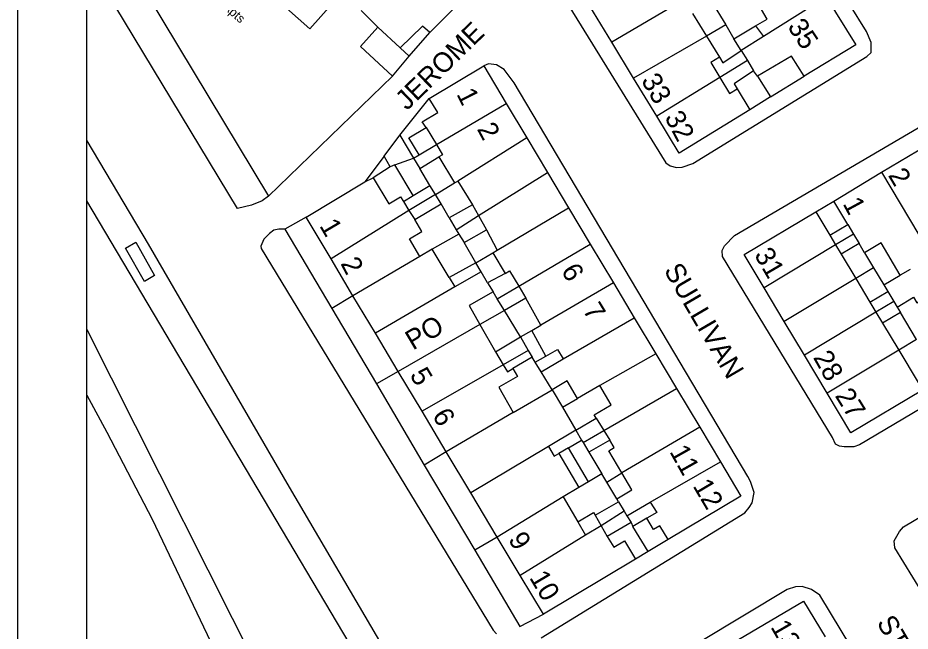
# Model space of a CAD drawing. Extents: x 313394 to 313988, y 234637 to 235057.
# Drawn here: x 313393.6 to 313484, y 234779.2 to 234841.2 of the extents above; entities that cross this region are included whole.
import ezdxf

# ---------------------------------------------------------------- set-up
doc = ezdxf.new("R2010")
doc.units = 0
for name, color, linetype in [('OSi_BASEMAP', 7, 'Continuous'), ('SMO_PAPER_MARGINS', 7, 'Continuous'), ('SMO_TITLE', 7, 'Continuous')]:
    doc.layers.add(name, color=color, linetype=linetype)

msp = doc.modelspace()

# ---------------------------------------------------------------- linework, layer by layer
at = {"layer": 'OSi_BASEMAP'}
for points in [[(313449.11, 234846.403), (313448.615, 234845.917), (313448.361, 234845.314), (313448.248, 234844.693), (313448.353, 234844.194), (313459.22, 234826.583), (313459.643, 234826.267), (313460.285, 234826.094), (313460.885, 234826.14), (313461.942, 234826.491), (313479.573, 234837.339), (313480.009, 234837.723), (313480.024, 234838.264), (313480.019, 234838.744), (313479.547, 234839.859), (313469.21, 234856.496), (313474.736, 234859.914), (313477.082, 234859.359), (313477.802, 234859.366), (313478.442, 234859.473), (313479.498, 234859.864), (313502.062, 234881.126)], [(313466.159, 234819.213), (313542.692, 234864.086), (313543.332, 234864.093), (313543.755, 234863.978), (313558.106, 234859.286), (313558.751, 234858.853), (313559.297, 234858.339), (313559.722, 234857.783), (313564.377, 234850.749), (313564.486, 234849.93), (313564.39, 234849.529), (313564.117, 234848.884), (313563.404, 234848.159), (313478.824, 234798.04), (313478.246, 234797.853), (313477.266, 234797.823), (313476.805, 234797.898), (313476.403, 234798.094), (313476.096, 234798.771), (313464.961, 234817.1), (313464.935, 234817.7), (313465.15, 234818.162), (313466.159, 234819.213)], [(313426.528, 234843.904), (313428.282, 234845.872), (313413.27, 234859.251), (313408.149, 234853.502), (313412.489, 234849.635), (313411.85, 234848.918), (313413.39, 234847.546), (313414.029, 234848.263), (313423.161, 234840.125), (313426.528, 234843.904)], [(313400.607, 234853.618), (313402.88, 234849.88), (313403.536, 234850.287), (313404.39, 234848.954), (313403.714, 234848.548), (313418.984, 234823.201)], [(313400.607, 234853.618), (313402.88, 234849.88), (313403.536, 234850.287), (313404.39, 234848.954), (313403.714, 234848.548), (313418.984, 234823.201)], [(313418.984, 234823.201), (313418.349, 234822.734), (313417.253, 234822.282), (313415.856, 234821.968), (313400.607, 234847.227)], [(313468.298, 234840.421), (313469.491, 234841.114), (313467.249, 234844.96)], [(313435.326, 234839.751), (313440.318, 234844.742)], [(313435.326, 234839.751), (313440.318, 234844.742)], [(313475.461, 234843.377), (313469.099, 234839.368)], [(313475.461, 234843.377), (313478.441, 234838.507), (313473.232, 234835.357)], [(313453.739, 234838.782), (313451.16, 234843.025)], [(313460.351, 234842.653), (313453.739, 234838.782)], [(313463.831, 234842.896), (313465.296, 234840.55)], [(313428.376, 234841.999), (313430.066, 234840.307)], [(313461.903, 234841.695), (313463.328, 234839.393)], [(313465.296, 234840.55), (313463.328, 234839.393)], [(313465.296, 234840.55), (313466.091, 234839.138)], [(313430.066, 234840.307), (313428.312, 234838.339), (313431.552, 234835.328)], [(313430.066, 234840.307), (313432.303, 234838.224)], [(313430.066, 234840.307), (313432.303, 234838.224)], [(313435.326, 234839.751), (313434.592, 234840.419), (313432.303, 234838.224)], [(313435.326, 234839.751), (313434.592, 234840.419), (313432.303, 234838.224)], [(313433.218, 234837.379), (313435.326, 234839.751)], [(313433.218, 234837.379), (313435.326, 234839.751)], [(313466.091, 234839.138), (313468.298, 234840.421)], [(313468.298, 234840.421), (313469.099, 234839.368)], [(313483.272, 234789.744), (313567.474, 234839.679), (313568.053, 234839.785), (313568.654, 234839.671), (313569.16, 234839.156), (313569.566, 234838.58), (313572.142, 234833.306), (313572.716, 234831.951), (313575.177, 234824.315), (313575.456, 234822.517), (313576.046, 234819.683), (313576.181, 234818.224), (313576.128, 234817.583), (313575.853, 234817.1), (313575.24, 234816.413), (313495.115, 234768.822), (313494.634, 234768.817), (313493.749, 234769.327), (313493.344, 234769.803), (313482.394, 234787.634), (313482.347, 234788.334), (313482.877, 234789.279), (313483.272, 234789.744)], [(313455.95, 234835.143), (313453.739, 234838.782)], [(313463.328, 234839.393), (313455.95, 234835.143)], [(313463.328, 234839.393), (313464.643, 234837.262)], [(313466.843, 234837.944), (313466.091, 234839.138)], [(313469.099, 234839.368), (313466.843, 234837.944)], [(313469.099, 234839.368), (313466.843, 234837.944)], [(313432.303, 234838.224), (313433.218, 234837.379)], [(313432.303, 234838.224), (313433.218, 234837.379)], [(313464.643, 234837.262), (313464.987, 234836.705), (313466.843, 234837.944)], [(313466.843, 234837.944), (313467.479, 234836.935)], [(313466.843, 234837.944), (313467.479, 234836.935)], [(313431.552, 234835.328), (313433.218, 234837.379)], [(313431.552, 234835.328), (313433.218, 234837.379)], [(313464.643, 234837.262), (313463.783, 234836.744), (313464.697, 234835.221)], [(313467.479, 234836.935), (313464.697, 234835.221)], [(313467.479, 234836.935), (313464.697, 234835.221)], [(313467.479, 234836.935), (313468.085, 234835.898)], [(313467.479, 234836.935), (313468.085, 234835.898)], [(313473.232, 234835.357), (313471.951, 234837.379), (313468.491, 234835.357)], [(313435.269, 234833.097), (313440.783, 234836.394)], [(313435.269, 234833.097), (313440.783, 234836.394)], [(313446.579, 234778.515), (313467.233, 234791.176), (313467.667, 234791.699), (313467.942, 234792.184), (313468.152, 234793.227), (313467.78, 234794.343), (313467.514, 234794.84), (313443.851, 234834.664), (313442.857, 234836.034), (313442.071, 234836.506), (313441.27, 234836.598), (313440.783, 234836.394)], [(313440.783, 234836.394), (313443.057, 234832.59)], [(313440.783, 234836.394), (313443.057, 234832.59)], [(313418.984, 234823.201), (313431.552, 234835.328)], [(313418.984, 234823.201), (313431.552, 234835.328)], [(313458.298, 234831.281), (313455.95, 234835.143)], [(313464.697, 234835.221), (313458.298, 234831.281)], [(313464.697, 234835.221), (313465.672, 234833.595), (313466.427, 234834.078)], [(313468.085, 234835.898), (313466.139, 234834.557), (313466.427, 234834.078)], [(313468.491, 234835.357), (313468.085, 234835.898)], [(313468.491, 234835.357), (313469.813, 234833.253)], [(313469.813, 234833.253), (313473.232, 234835.357)], [(313466.427, 234834.078), (313467.707, 234831.953)], [(313469.813, 234833.253), (313467.707, 234831.953)], [(313432.276, 234829.377), (313435.269, 234833.097)], [(313432.276, 234829.377), (313435.269, 234833.097)], [(313434.95, 234830.163), (313434.56, 234830.715), (313436.132, 234831.655), (313435.269, 234833.097)], [(313435.999, 234828.424), (313443.057, 234832.59)], [(313435.999, 234828.424), (313443.057, 234832.59)], [(313443.057, 234832.59), (313445.132, 234829.121)], [(313443.057, 234832.59), (313445.132, 234829.121)], [(313467.707, 234831.953), (313460.57, 234827.537), (313458.298, 234831.281)], [(313434.243, 234827.389), (313433.207, 234829.121), (313434.95, 234830.163)], [(313434.95, 234830.163), (313435.999, 234828.424)], [(313400.607, 234828.804), (313406.811, 234818.332), (313421.072, 234793.774), (313456.432, 234733.567), (313480.486, 234694.625), (313499.518, 234663.458), (313510.892, 234644.259)], [(313430.689, 234827.236), (313432.276, 234829.377)], [(313430.689, 234827.236), (313432.276, 234829.377)], [(313432.276, 234829.377), (313433.674, 234827.045)], [(313445.132, 234829.121), (313438.162, 234824.717)], [(313445.132, 234829.121), (313438.162, 234824.717)], [(313445.132, 234829.121), (313447.241, 234825.593)], [(313445.132, 234829.121), (313447.241, 234825.593)], [(313434.243, 234827.389), (313435.999, 234828.424)], [(313434.243, 234827.389), (313435.999, 234828.424)], [(313435.999, 234828.424), (313436.619, 234827.398), (313436.246, 234827.173)], [(313481.069, 234825.615), (313485.611, 234828.336)], [(313430.689, 234827.236), (313428.753, 234824.641)], [(313430.689, 234827.236), (313428.753, 234824.641)], [(313431.322, 234826.177), (313430.689, 234827.236)], [(313431.763, 234826.386), (313433.674, 234827.045)], [(313431.763, 234826.386), (313433.674, 234827.045)], [(313433.674, 234827.045), (313434.243, 234827.389)], [(313433.674, 234827.045), (313434.302, 234825.997)], [(313433.674, 234827.045), (313434.302, 234825.997)], [(313434.302, 234825.997), (313436.246, 234827.173)], [(313436.246, 234827.173), (313437.836, 234824.544)], [(313431.322, 234826.177), (313429.568, 234825.059)], [(313431.763, 234826.386), (313431.322, 234826.177)], [(313433.65, 234823.265), (313431.763, 234826.386)], [(313435.337, 234824.285), (313434.302, 234825.997)], [(313440.243, 234821.232), (313447.241, 234825.593)], [(313440.243, 234821.232), (313447.241, 234825.593)], [(313447.241, 234825.593), (313449.375, 234822.023)], [(313447.241, 234825.593), (313449.375, 234822.023)], [(313476.216, 234822.708), (313481.069, 234825.615)], [(313476.216, 234822.708), (313481.069, 234825.615)], [(313481.069, 234825.615), (313484.847, 234819.286)], [(313481.069, 234825.615), (313484.847, 234819.286)], [(313422.789, 234821.075), (313428.753, 234824.641)], [(313428.753, 234824.641), (313429.568, 234825.059)], [(313429.568, 234825.059), (313431.166, 234822.416), (313432.364, 234823.14), (313432.653, 234822.662)], [(313433.65, 234823.265), (313435.337, 234824.285)], [(313435.887, 234823.385), (313435.337, 234824.285)], [(313435.887, 234823.385), (313437.836, 234824.544)], [(313437.836, 234824.544), (313438.162, 234824.717)], [(313438.162, 234824.717), (313439.638, 234822.316)], [(313432.653, 234822.662), (313433.65, 234823.265)], [(313435.887, 234823.385), (313433.207, 234821.745)], [(313435.887, 234823.385), (313433.207, 234821.745)], [(313436.463, 234822.418), (313435.887, 234823.385)], [(313444.489, 234748.806), (313400.607, 234822.733)], [(313444.489, 234748.806), (313400.607, 234822.733)], [(313432.653, 234822.662), (313433.207, 234821.745)], [(313433.794, 234820.847), (313436.463, 234822.418)], [(313437.271, 234821.011), (313436.463, 234822.418)], [(313474.403, 234821.623), (313476.216, 234822.708)], [(313474.403, 234821.623), (313476.216, 234822.708)], [(313477.641, 234820.329), (313476.216, 234822.708)], [(313433.207, 234821.745), (313425.318, 234816.845)], [(313433.207, 234821.745), (313425.318, 234816.845)], [(313433.207, 234821.745), (313433.794, 234820.847)], [(313439.638, 234822.316), (313437.271, 234821.011)], [(313439.638, 234822.316), (313440.243, 234821.232)], [(313442.146, 234817.737), (313449.375, 234822.023)], [(313442.146, 234817.737), (313449.375, 234822.023)], [(313449.375, 234822.023), (313451.567, 234818.357)], [(313449.375, 234822.023), (313451.567, 234818.357)], [(313469.166, 234813.94), (313467.162, 234817.286), (313474.403, 234821.623)], [(313469.166, 234813.94), (313467.162, 234817.286), (313474.403, 234821.623)], [(313474.403, 234821.623), (313475.828, 234819.241)], [(313422.789, 234821.075), (313420.639, 234819.877)], [(313425.318, 234816.845), (313422.789, 234821.075)], [(313434.32, 234817.088), (313433.256, 234818.897), (313434.508, 234819.634), (313433.794, 234820.847)], [(313437.271, 234821.011), (313437.974, 234819.808)], [(313437.974, 234819.808), (313440.243, 234821.232)], [(313437.974, 234819.808), (313440.243, 234821.232)], [(313440.243, 234821.232), (313441.048, 234819.79)], [(313420.639, 234819.877), (313420.019, 234819.871), (313419.54, 234819.746), (313419.103, 234819.441), (313418.509, 234818.855), (313418.217, 234818.151), (313418.259, 234817.892), (313441.75, 234779.286), (313442.056, 234778.909)], [(313420.639, 234819.877), (313425.393, 234811.838)], [(313420.639, 234819.877), (313425.393, 234811.838)], [(313437.974, 234819.808), (313438.247, 234819.354)], [(313438.792, 234818.527), (313441.048, 234819.79)], [(313441.048, 234819.79), (313442.146, 234817.737)], [(313475.828, 234819.241), (313477.641, 234820.329)], [(313477.641, 234820.329), (313478.22, 234819.362)], [(313477.641, 234820.329), (313478.22, 234819.362)], [(313438.247, 234819.354), (313435.572, 234817.825)], [(313438.247, 234819.354), (313438.792, 234818.527)], [(313475.828, 234819.241), (313476.409, 234818.276)], [(313478.22, 234819.362), (313476.409, 234818.276)], [(313478.22, 234819.362), (313476.409, 234818.276)], [(313478.22, 234819.362), (313478.791, 234818.409)], [(313478.22, 234819.362), (313478.791, 234818.409)], [(313407.436, 234815.191), (313406.431, 234814.559), (313404.512, 234817.946), (313405.542, 234818.531)], [(313405.542, 234818.531), (313407.436, 234815.191)], [(313439.98, 234816.442), (313438.792, 234818.527)], [(313444.318, 234814.094), (313451.567, 234818.357)], [(313444.318, 234814.094), (313451.567, 234818.357)], [(313451.567, 234818.357), (313453.912, 234814.434)], [(313451.567, 234818.357), (313453.912, 234814.434)], [(313476.409, 234818.276), (313469.166, 234813.94)], [(313476.409, 234818.276), (313469.166, 234813.94)], [(313476.409, 234818.276), (313476.978, 234817.323)], [(313478.791, 234818.409), (313476.978, 234817.323)], [(313479.344, 234817.485), (313478.791, 234818.409)], [(313482.958, 234815.219), (313481.006, 234818.48), (313479.344, 234817.485)], [(313434.32, 234817.088), (313427.539, 234813.131)], [(313434.32, 234817.088), (313427.539, 234813.131)], [(313435.572, 234817.825), (313434.32, 234817.088)], [(313437.288, 234814.959), (313435.572, 234817.825)], [(313439.98, 234816.442), (313441.696, 234817.468)], [(313441.696, 234817.468), (313442.146, 234817.737)], [(313441.696, 234817.468), (313442.949, 234815.372)], [(313476.978, 234817.323), (313478.447, 234814.871)], [(313479.344, 234817.485), (313480.26, 234815.956)], [(313427.539, 234813.131), (313425.318, 234816.845)], [(313439.98, 234816.442), (313437.288, 234814.959)], [(313440.528, 234815.561), (313439.98, 234816.442)], [(313440.528, 234815.561), (313437.864, 234814.023)], [(313440.528, 234815.561), (313437.864, 234814.023)], [(313441.175, 234814.448), (313440.528, 234815.561)], [(313442.949, 234815.372), (313441.175, 234814.448)], [(313442.949, 234815.372), (313443.399, 234815.641), (313444.318, 234814.094)], [(313480.26, 234815.956), (313478.447, 234814.871)], [(313480.26, 234815.956), (313481.297, 234814.224)], [(313481.297, 234814.224), (313482.958, 234815.219)], [(313483.971, 234815.793), (313482.958, 234815.219)], [(313437.288, 234814.959), (313437.864, 234814.023)], [(313441.175, 234814.448), (313441.723, 234813.525)], [(313441.175, 234814.448), (313441.723, 234813.525)], [(313453.912, 234814.434), (313446.573, 234810.166)], [(313453.912, 234814.434), (313446.573, 234810.166)], [(313453.912, 234814.434), (313456.027, 234810.897)], [(313453.912, 234814.434), (313456.027, 234810.897)], [(313478.447, 234814.871), (313471.206, 234810.534)], [(313478.447, 234814.871), (313471.206, 234810.534)], [(313478.447, 234814.871), (313479.879, 234812.48)], [(313481.297, 234814.224), (313481.692, 234813.565)], [(313437.864, 234814.023), (313429.804, 234809.342)], [(313437.864, 234814.023), (313429.804, 234809.342)], [(313441.723, 234813.525), (313439.297, 234812.149), (313440.398, 234810.208)], [(313442.129, 234812.808), (313441.723, 234813.525)], [(313442.129, 234812.808), (313444.318, 234814.094)], [(313442.129, 234812.808), (313444.318, 234814.094)], [(313444.318, 234814.094), (313445.038, 234812.881)], [(313471.206, 234810.534), (313469.166, 234813.94)], [(313471.206, 234810.534), (313469.166, 234813.94)], [(313479.879, 234812.48), (313481.692, 234813.565)], [(313481.692, 234813.565), (313482.308, 234812.537)], [(313427.539, 234813.131), (313425.393, 234811.838)], [(313429.804, 234809.342), (313427.539, 234813.131)], [(313442.876, 234811.65), (313442.129, 234812.808)], [(313445.038, 234812.881), (313442.876, 234811.65)], [(313446.573, 234810.166), (313445.038, 234812.881)], [(313479.879, 234812.48), (313480.495, 234811.451)], [(313482.308, 234812.537), (313480.495, 234811.451)], [(313482.308, 234812.537), (313480.495, 234811.451)], [(313482.308, 234812.537), (313482.644, 234811.974)], [(313482.644, 234811.974), (313484.306, 234812.969), (313484.636, 234812.418), (313485.637, 234813.018)], [(313425.393, 234811.838), (313429.908, 234804.205)], [(313425.393, 234811.838), (313429.908, 234804.205)], [(313442.876, 234811.65), (313440.398, 234810.208)], [(313444.505, 234808.966), (313442.876, 234811.65)], [(313482.644, 234811.974), (313482.975, 234811.423)], [(313482.644, 234811.974), (313482.975, 234811.423)], [(313448.835, 234806.743), (313456.027, 234810.897)], [(313448.835, 234806.743), (313456.027, 234810.897)], [(313456.027, 234810.897), (313458.205, 234807.255)], [(313456.027, 234810.897), (313458.205, 234807.255)], [(313480.495, 234811.451), (313473.254, 234807.114)], [(313480.495, 234811.451), (313473.254, 234807.114)], [(313480.495, 234811.451), (313481.162, 234810.337)], [(313482.975, 234811.423), (313481.162, 234810.337)], [(313484.605, 234808.7), (313482.975, 234811.423)], [(313400.607, 234809.708), (313420.193, 234770.778), (313421.122, 234768.677), (313424.283, 234761.035), (313427.296, 234752.939), (313427.884, 234750.831), (313428.282, 234748.998), (313428.582, 234747.146), (313428.782, 234745.281), (313429.264, 234743.145), (313429.291, 234742.486)], [(313440.398, 234810.208), (313432.127, 234805.458)], [(313440.398, 234810.208), (313432.127, 234805.458)], [(313440.398, 234810.208), (313441.967, 234807.45)], [(313445.633, 234809.597), (313446.573, 234810.166)], [(313473.254, 234807.114), (313471.206, 234810.534)], [(313473.254, 234807.114), (313471.206, 234810.534)], [(313481.162, 234810.337), (313482.793, 234807.614)], [(313432.127, 234805.458), (313429.804, 234809.342)], [(313441.967, 234807.45), (313444.505, 234808.966)], [(313444.505, 234808.966), (313445.633, 234809.597)], [(313444.505, 234808.966), (313445.288, 234807.59)], [(313447.077, 234807.023), (313445.633, 234809.597)], [(313484.605, 234808.7), (313482.793, 234807.614)], [(313441.967, 234807.45), (313442.749, 234806.144)], [(313445.288, 234807.59), (313442.749, 234806.144)], [(313445.288, 234807.59), (313442.749, 234806.144)], [(313445.288, 234807.59), (313445.685, 234806.895)], [(313445.977, 234806.412), (313447.077, 234807.023)], [(313447.077, 234807.023), (313448.265, 234807.703), (313448.835, 234806.743)], [(313458.205, 234807.255), (313452.523, 234804.059)], [(313458.205, 234807.255), (313452.523, 234804.059)], [(313458.205, 234807.255), (313460.296, 234803.757)], [(313458.205, 234807.255), (313460.296, 234803.757)], [(313475.552, 234803.278), (313473.254, 234807.114)], [(313475.552, 234803.278), (313473.254, 234807.114)], [(313482.793, 234807.614), (313475.552, 234803.278)], [(313482.793, 234807.614), (313475.552, 234803.278)], [(313482.793, 234807.614), (313484.756, 234804.336)], [(313442.749, 234806.144), (313434.53, 234801.439)], [(313442.749, 234806.144), (313434.53, 234801.439)], [(313442.749, 234806.144), (313443.171, 234805.441), (313443.728, 234805.775)], [(313445.685, 234806.895), (313443.728, 234805.775)], [(313445.977, 234806.412), (313445.685, 234806.895)], [(313446.582, 234805.444), (313445.977, 234806.412)], [(313446.582, 234805.444), (313448.835, 234806.743)], [(313446.582, 234805.444), (313448.835, 234806.743)], [(313432.127, 234805.458), (313429.908, 234804.205)], [(313434.53, 234801.439), (313432.127, 234805.458)], [(313443.728, 234805.775), (313444.195, 234804.952), (313442.298, 234803.877), (313443.764, 234801.299)], [(313447.696, 234803.596), (313446.582, 234805.444)], [(313450.288, 234802.744), (313449.243, 234804.521), (313447.696, 234803.596)], [(313429.908, 234804.205), (313434.761, 234795.989)], [(313429.908, 234804.205), (313434.761, 234795.989)], [(313443.764, 234801.299), (313447.696, 234803.596)], [(313447.696, 234803.596), (313448.74, 234801.85)], [(313452.523, 234804.059), (313450.288, 234802.744)], [(313452.174, 234800.724), (313451.966, 234801.078), (313453.682, 234802.089), (313452.523, 234804.059)], [(313452.934, 234799.494), (313460.296, 234803.757)], [(313452.934, 234799.494), (313460.296, 234803.757)], [(313460.296, 234803.757), (313462.65, 234799.821)], [(313460.296, 234803.757), (313462.65, 234799.821)], [(313485.205, 234803.587), (313477.964, 234799.25), (313475.552, 234803.278)], [(313485.205, 234803.587), (313477.964, 234799.25), (313475.552, 234803.278)], [(313400.607, 234803.062), (313402.609, 234799.323), (313407.223, 234790.508), (313414.484, 234775.24), (313420.967, 234760.451), (313422.636, 234755.9), (313424.041, 234751.751), (313424.622, 234749.654), (313425.14, 234747.223), (313425.247, 234744.694), (313425.199, 234742.443), (313424.548, 234738.928), (313424.033, 234736.811), (313423.323, 234735.011)], [(313448.74, 234801.85), (313450.288, 234802.744)], [(313448.74, 234801.85), (313450.097, 234799.515)], [(313436.986, 234797.328), (313434.53, 234801.439)], [(313443.764, 234801.299), (313436.986, 234797.328)], [(313443.764, 234801.299), (313436.986, 234797.328)], [(313450.097, 234799.515), (313452.174, 234800.724)], [(313452.174, 234800.724), (313452.934, 234799.494)], [(313462.65, 234799.821), (313454.769, 234795.197)], [(313462.65, 234799.821), (313454.769, 234795.197)], [(313462.65, 234799.821), (313464.74, 234796.325)], [(313462.65, 234799.821), (313464.74, 234796.325)], [(313450.097, 234799.515), (313447.349, 234797.874)], [(313450.097, 234799.515), (313447.349, 234797.874)], [(313450.097, 234799.515), (313450.678, 234798.515)], [(313450.097, 234799.515), (313450.678, 234798.515)], [(313450.848, 234798.274), (313452.934, 234799.494)], [(313450.848, 234798.274), (313452.934, 234799.494)], [(313452.934, 234799.494), (313453.549, 234798.526)], [(313449.355, 234797.734), (313450.678, 234798.515)], [(313449.355, 234797.734), (313450.678, 234798.515)], [(313450.678, 234798.515), (313450.848, 234798.274)], [(313450.678, 234798.515), (313450.848, 234798.274)], [(313450.848, 234798.274), (313451.433, 234797.285)], [(313450.848, 234798.274), (313451.433, 234797.285)], [(313453.549, 234798.526), (313451.433, 234797.285)], [(313454.769, 234795.197), (313453.445, 234797.43), (313454.002, 234797.76), (313453.549, 234798.526)], [(313436.986, 234797.328), (313434.761, 234795.989)], [(313439.457, 234793.199), (313436.986, 234797.328)], [(313447.349, 234797.874), (313439.457, 234793.199)], [(313447.349, 234797.874), (313439.457, 234793.199)], [(313447.349, 234797.874), (313447.921, 234796.903), (313448.37, 234797.151)], [(313449.355, 234797.734), (313448.37, 234797.151)], [(313448.37, 234797.151), (313450.407, 234793.716)], [(313451.391, 234794.3), (313449.355, 234797.734)], [(313451.433, 234797.285), (313452.748, 234795.118)], [(313457.631, 234792.225), (313464.74, 234796.325)], [(313457.631, 234792.225), (313464.74, 234796.325)], [(313464.74, 234796.325), (313466.817, 234792.851), (313459.457, 234788.451)], [(313464.74, 234796.325), (313466.817, 234792.851), (313459.457, 234788.451)], [(313434.761, 234795.989), (313439.862, 234787.373)], [(313434.761, 234795.989), (313439.862, 234787.373)], [(313452.748, 234795.118), (313451.391, 234794.3)], [(313453.249, 234794.256), (313452.748, 234795.118)], [(313453.249, 234794.256), (313454.769, 234795.197)], [(313454.258, 234792.576), (313455.777, 234793.497), (313454.769, 234795.197)], [(313450.407, 234793.716), (313448.81, 234792.769)], [(313451.391, 234794.3), (313450.407, 234793.716)], [(313454.258, 234792.576), (313453.249, 234794.256)], [(313442.151, 234788.693), (313439.457, 234793.199)], [(313448.81, 234792.769), (313442.151, 234788.693)], [(313448.81, 234792.769), (313442.151, 234788.693)], [(313448.81, 234792.769), (313450.302, 234790.252)], [(313454.425, 234792.282), (313454.258, 234792.576)], [(313452.066, 234790.916), (313454.425, 234792.282)], [(313454.425, 234792.282), (313455.009, 234791.335)], [(313454.425, 234792.282), (313455.009, 234791.335)], [(313455.26, 234790.872), (313457.631, 234792.225)], [(313455.26, 234790.872), (313457.631, 234792.225)], [(313457.631, 234792.225), (313458.302, 234791.195), (313457.291, 234790.625)], [(313450.302, 234790.252), (313451.901, 234791.198), (313452.066, 234790.916)], [(313452.066, 234790.916), (313452.669, 234789.86)], [(313455.009, 234791.335), (313452.669, 234789.86)], [(313455.009, 234791.335), (313452.669, 234789.86)], [(313455.009, 234791.335), (313455.26, 234790.872)], [(313455.009, 234791.335), (313455.26, 234790.872)], [(313455.26, 234790.872), (313455.698, 234790.178)], [(313455.26, 234790.872), (313455.698, 234790.178)], [(313450.302, 234790.252), (313451.098, 234788.896)], [(313452.669, 234789.86), (313451.098, 234788.896)], [(313452.669, 234789.86), (313451.098, 234788.896)], [(313452.669, 234789.86), (313453.29, 234788.772)], [(313455.698, 234790.178), (313453.29, 234788.772)], [(313455.698, 234790.178), (313455.886, 234789.778)], [(313457.291, 234790.625), (313455.886, 234789.778)], [(313459.457, 234788.451), (313458.62, 234789.852), (313457.981, 234789.47), (313457.291, 234790.625)], [(313457.425, 234787.249), (313455.886, 234789.778)], [(313442.151, 234788.693), (313439.862, 234787.373)], [(313444.464, 234784.824), (313442.151, 234788.693)], [(313451.098, 234788.896), (313444.464, 234784.824)], [(313451.098, 234788.896), (313444.464, 234784.824)], [(313453.29, 234788.772), (313453.942, 234787.682), (313455.035, 234788.335), (313456.149, 234786.473)], [(313459.457, 234788.451), (313457.425, 234787.249)], [(313459.457, 234788.451), (313457.425, 234787.249)], [(313439.862, 234787.373), (313444.427, 234779.654)], [(313439.862, 234787.373), (313444.427, 234779.654)], [(313457.425, 234787.249), (313456.149, 234786.473)], [(313457.425, 234787.249), (313456.149, 234786.473)], [(313456.149, 234786.473), (313446.817, 234780.892)], [(313456.149, 234786.473), (313446.817, 234780.892)], [(313446.817, 234780.892), (313444.464, 234784.824)], [(313489.521, 234758.48), (313474.802, 234782.813), (313473.976, 234783.405), (313473.032, 234783.715), (313472.333, 234783.688), (313471.495, 234783.399), (313449.388, 234770.124), (313448.854, 234769.518), (313448.661, 234768.816), (313448.607, 234768.235), (313448.675, 234767.535), (313449.063, 234766.739), (313515.373, 234658.582)], [(313465.273, 234777.578), (313473.168, 234782.217), (313475.335, 234778.624)], [(313465.273, 234777.578), (313473.168, 234782.217), (313475.335, 234778.624)], [(313444.427, 234779.654), (313446.817, 234780.892)], [(313444.427, 234779.654), (313446.817, 234780.892)]]:
    msp.add_lwpolyline(points, dxfattribs=at)
at = {"layer": 'SMO_PAPER_MARGINS'}
msp.add_lwpolyline([(313393.607, 235057.259), (313987.607, 235057.259), (313987.607, 234637.259), (313393.607, 234637.259)], close=True, dxfattribs=at)
at = {"layer": 'SMO_TITLE'}
msp.add_lwpolyline([(313400.607, 235050.259), (313980.607, 235050.259), (313980.607, 234644.259), (313400.607, 234644.259)], close=True, dxfattribs=at)

# ---------------------------------------------------------------- texts
at = {"layer": 'OSi_BASEMAP'}
for s, height, rotation, p in [(' Court Apts ', 0.90909, 318.29412, (313411.588, 234844.692)), ('JEROME', 2, 44.2522, (313433.009, 234831.801)), ('35', 2, 303.1676, (313471.48, 234840.355)), ('33', 2, 300.12819, (313456.672, 234834.918)), ('1 ', 2, 296.73853, (313437.981, 234833.542)), ('32', 2, 298.07393, (313459.052, 234831.182)), ('2 ', 2, 298.21253, (313440.059, 234830.003)), ('2 ', 2, 300.6804, (313481.68, 234825.317)), ('1 ', 2, 298.49672, (313477.088, 234822.448)), ('1 ', 2, 300.34443, (313424.097, 234820.213)), ('31', 2, 300.29332, (313468.12, 234817.273)), ('2 ', 2, 298.01963, (313426.237, 234816.395)), ('6 ', 2, 300.29862, (313448.571, 234815.668)), ('SULLIVAN', 2, 300.31203, (313458.974, 234815.697)), ('7 ', 2, 301.56321, (313450.754, 234811.67)), ('PO', 2, 30.66799, (313433.612, 234807.569)), ('28', 2, 299.42502, (313474.09, 234806.893)), ('5 ', 2, 301.0105, (313433.237, 234805.105)), ('27', 2, 301.89251, (313476.291, 234803.014)), ('6 ', 2, 300.83033, (313435.521, 234801.007)), ('11', 2, 299.32869, (313459.546, 234797.358)), ('12', 2, 300.5946, (313461.903, 234793.881)), ('9 ', 2, 300.78012, (313443.214, 234788.484)), ('10', 2, 300.5581, (313445.355, 234784.606)), ('13', 2, 300.0884, (313469.774, 234779.62)), ('STREET', 2, 300.35413, (313480.518, 234780.055))]:
    msp.add_text(s, height=height, rotation=rotation, dxfattribs=at).set_placement(p)

doc.saveas('drawing.dxf')
